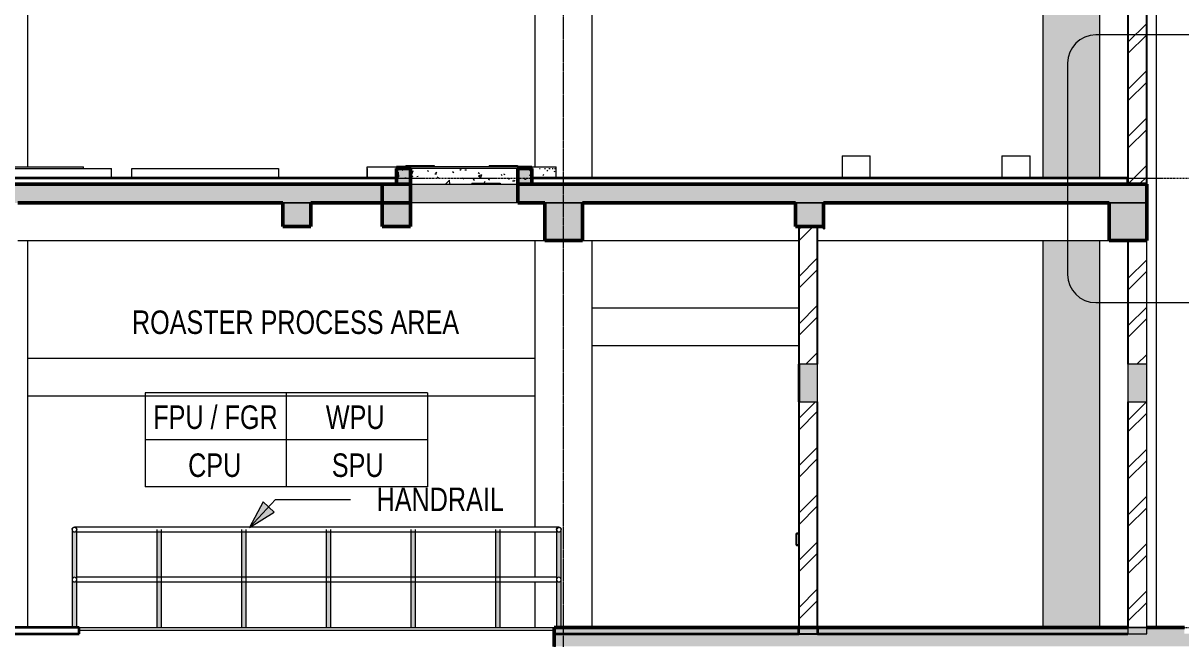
# Model space of a CAD drawing. Header units: millimetres. Extents: x -29259 to 87313, y -139821 to 46728.
# Drawn here: x 35900 to 48207, y -80571 to -74024 of the extents above; entities that cross this region are included whole.
import ezdxf

# ---------------------------------------------------------------- set-up
doc = ezdxf.new("R2010")
doc.units = ezdxf.units.MM
doc.linetypes.add('Centre', pattern=[31.75, 6.35, -4.7625, 15.875, -4.7625])
doc.linetypes.add('Grid Line', pattern=[22.225, 12.7, -3.175, 3.175, -3.175])
for name, color, linetype, lineweight in [('A-ANNO-SYMB', 150, 'Continuous', 9), ('A-AREA-IDEN', 2, 'Continuous', 9), ('A-DETL-GENF', 92, 'Continuous', 9), ('A-DETL-THIN', 151, 'Continuous', 9), ('A-DOOR', 31, 'Continuous', 9), ('A-FLOR', 192, 'Continuous', 9), ('A-FLOR-HRAL', 11, 'Continuous', 9), ('A-FLOR-LEVL', 51, 'Continuous', 9), ('A-FLOR-PATT', 8, 'Continuous', 18), ('A-WALL', 113, 'Continuous', 18), ('A-WALL-PATT', 111, 'Continuous', 18), ('G-ANNO-TEXT', 231, 'Continuous', 9), ('S-BEAM', 12, 'Continuous', 9), ('S-COLS', 52, 'Continuous', 18), ('S-FNDN', 32, 'Continuous', 9), ('S-FSTN', 2, 'Continuous', 9), ('S-GRID', 8, 'Continuous', 9)]:
    doc.layers.add(name, color=color, linetype=linetype, lineweight=lineweight)
doc.styles.add('Century Gothic_2', font='GOTHIC.TTF', dxfattribs={"width": 0.8, "height": 300})
pattern_1 = [(50, (5208.12, 6935), (364.368, -31.878), [38.1, -419.1]), (355, (5208.12, 6935), (-70.486, 382.113), [30.48, -335.28]), (100.451, (5238.5, 6932.34), (293.885, 350.233), [32.38, -356.18]), (46.184, (5208.12, 7036.6), (542.16, -84.086), [57.15, -628.65]), (96.636, (5253.3, 7029.6), (474.805, 494.855), [48.57, -534.27]), (351.184, (5208.1, 7036.6), (474.81, 494.85), [45.72, -502.92]), (21, (5258.92, 7011.2), (303.228, -204.53), [38.1, -419.1]), (326, (5258.92, 7011.2), (123.604, 368.376), [30.48, -335.28]), (71.451, (5284.2, 6994.16), (426.834, 163.843), [32.38, -356.18]), (37.5, (5208.12, 6935), (6.1766, 169.1102), [16.764, -314.452, 16.764, -323.596, -336.55]), (37.5, (5208.12, 6935), (6.1766, 169.1102), [-671.576, 16.764, -319.786]), (7.5, (5208.12, 6935), (133.639, 200.3615), [16.764, -177.292, 16.764, -306.832, -128.27]), (7.5, (5208.12, 6935), (133.639, 200.3615), [-517.652, 16.764, -111.506]), (327.5, (5094.84, 6935), (271.1818, -11.4584), [16.764, -110.236, 16.764, -379.476, -525.78]), (327.5, (5094.84, 6935), (271.1818, -11.4584), [-523.24, 16.764, -509.016]), (317.5, (5044.04, 6935), (296.2585, 50.853), [16.764, -148.336, 16.764, -246.38, -373.38]), (317.5, (5044.04, 6935), (296.2585, 50.853), [-428.244, 16.764, -356.616])]
pattern_2 = [(45, (5208.12, 6935), (-251.447, 251.447), []), (45, (5208.12, 7316), (-251.447, 251.447), [])]
pattern_3 = [(45, (35852.66, -76966.47), (-251.447, 251.447), []), (45, (35852.66, -76585.47), (-251.447, 251.447), [])]

# ---------------------------------------------------------------- blocks, each defined once
blk = doc.blocks.new('FP_77-SECTION BB')
at = {"layer": 'A-WALL', "color": 250, "lineweight": 9}
blk.add_line((10922, 8230), (10922, 8330), dxfattribs=at)
at = {"layer": 'A-WALL-PATT', "color": 254, "lineweight": 9}
for p, q in [((10780, 8258), (10789, 8268)), ((10821, 8313), (10828, 8302)), ((10905, 8296), (10908, 8306))]:
    blk.add_line(p, q, dxfattribs=at)
blk = doc.blocks.new('FP_78-SECTION BB')
at = {"layer": 'A-WALL', "color": 250, "lineweight": 9}
blk.add_line((8912, 8330), (8912, 8230), dxfattribs=at)
blk = doc.blocks.new('Family - 1063693-SECTION BB')
at = {"layer": 'S-FSTN'}
h = blk.add_hatch(dxfattribs=at)
h.set_pattern_fill('FP_7', color=256, style=0, pattern_type=2)
h.set_pattern_definition(pattern_2)
h.paths.add_polyline_path([(10900, 3000), (10910, 3000), (10910, 3450), (10900, 3450), (10900, 3089)])
at = {"layer": 'S-FSTN', "color": 250}
for p, q in [((10910, 3450), (10900, 3450)), ((10900, 3450), (10900, 3000)), ((10910, 3000), (10910, 3450)), ((10900, 3000), (10910, 3000))]:
    blk.add_line(p, q, dxfattribs=at)
blk = doc.blocks.new('Family - 1209452-SECTION BB')
at = {"layer": 'S-FSTN', "color": 250}
for p, q in [((10025, 8175), (10325, 8175)), ((10025, 8175), (10025, 8165)), ((10325, 8165), (10025, 8165)), ((10325, 8175), (10325, 8165))]:
    blk.add_line(p, q, dxfattribs=at)
blk = doc.blocks.new('Family - 1213272-SECTION BB')
at = {"layer": 'S-FSTN', "color": 250}
for p, q in [((13775, 7965), (13775, 7690)), ((13765, 7690), (13765, 7715)), ((13765, 7690), (13775, 7690))]:
    blk.add_line(p, q, dxfattribs=at)
blk = doc.blocks.new('Family - 1227051-SECTION BB')
at = {"layer": 'S-FSTN', "color": 250}
for p, q in [((9324, 8365), (9624, 8365)), ((9324, 8365), (9324, 8355)), ((9624, 8355), (9324, 8355)), ((9624, 8365), (9624, 8355))]:
    blk.add_line(p, q, dxfattribs=at)
blk = doc.blocks.new('Structural Foundations 11 - Structural Foundations 1-1227078-SECTION BB')
at = {"layer": 'S-FNDN', "color": 250}
for p, q in [((9324, 8355), (9319, 8350)), ((9324, 8355), (9624, 8355)), ((9629, 8350), (9624, 8355))]:
    blk.add_line(p, q, dxfattribs=at)
blk = doc.blocks.new('Family - 1227124-SECTION BB')
at = {"layer": 'S-FSTN', "color": 250}
for p, q in [((10209, 8365), (10509, 8365)), ((10209, 8365), (10209, 8355)), ((10509, 8355), (10209, 8355)), ((10509, 8365), (10509, 8355))]:
    blk.add_line(p, q, dxfattribs=at)
blk = doc.blocks.new('Structural Foundations 10 - Structural Foundations 1-1227171-SECTION BB')
at = {"layer": 'S-FNDN', "color": 250}
for p, q in [((10209, 8355), (10204, 8350)), ((10209, 8355), (10509, 8355)), ((10514, 8350), (10509, 8355))]:
    blk.add_line(p, q, dxfattribs=at)
blk = doc.blocks.new('Roaster Building_ST_RVT2022_detached_rvt-2-SECTION BB')
at = {"layer": 'A-FLOR-PATT', "lineweight": 9}
h = blk.add_hatch(color=254, dxfattribs=at)
h.paths.add_polyline_path([(-200, 7965), (538, 7965), (538, 8165), (-200, 8165), (-200, 8157)])
h.paths.add_polyline_path([(5943, 7965), (9373, 7965), (9373, 8165), (4275, 8165), (4275, 7965), (5731, 7965)])
h.paths.add_polyline_path([(1462, 7965), (3325, 7965), (3325, 8165), (1462, 8165), (1462, 8004)])
h.paths.add_polyline_path([(17200, 7965), (17200, 8165), (10514, 8165), (10514, 7965), (16800, 7965)])
blk.add_hatch(color=254, dxfattribs=at).paths.add_polyline_path([(15023, 3250), (17800, 3250), (17800, 3385), (17600, 3385), (17600, 3450), (17200, 3450), (17200, 3385), (17000, 3385), (17000, 3450), (10900, 3450), (10900, 3250), (14179, 3250)])
at = {"layer": 'A-WALL-PATT', "lineweight": 9}
h = blk.add_hatch(dxfattribs=at)
h.set_pattern_fill('FP_9', color=254, style=0, pattern_type=2)
h.set_pattern_definition(pattern_1)
h.paths.add_polyline_path([(9373, 8165), (9373, 8330), (9223, 8330), (9223, 8165), (9322, 8165)])
h = blk.add_hatch(dxfattribs=at)
h.set_pattern_fill('FP_9', color=254, style=0, pattern_type=2)
h.set_pattern_definition(pattern_1)
h.paths.add_polyline_path([(9955, 8165), (10514, 8165), (10514, 8330), (9373, 8330), (9373, 8165), (9849, 8165)])
h = blk.add_hatch(dxfattribs=at)
h.set_pattern_fill('FP_9', color=254, style=0, pattern_type=2)
h.set_pattern_definition(pattern_1)
h.paths.add_polyline_path([(10664, 8165), (10664, 8330), (10514, 8330), (10514, 8165), (10589, 8165)])
at = {"layer": 'S-BEAM', "lineweight": 5}
for points in [[(9110, 7715), (9373, 7715), (9373, 8165), (9073, 8165), (9073, 7715)], [(8315, 7715), (8315, 7965), (8015, 7965), (8015, 7715), (8266, 7715)], [(10800, 7565), (11200, 7565), (11200, 7965), (10800, 7965)], [(13756, 7715), (13765, 7715), (13765, 7965), (13465, 7965), (13465, 7715)], [(16800, 7565), (17200, 7565), (17200, 7965), (16800, 7965)], [(13500, 5850), (13500, 5850), (13500, 6250)]]:
    blk.add_hatch(color=256, dxfattribs=at).paths.add_polyline_path(points)
at = {"layer": 'S-COLS', "lineweight": 5}
h = blk.add_hatch(color=50, dxfattribs=at)
h.paths.add_polyline_path([(16100, 0), (16700, 0), (16700, 2850), (16100, 2850)])
h.paths.add_polyline_path([(16700, 3450), (16700, 7565), (16100, 7565), (16100, 3450)])
h.paths.add_polyline_path([(16700, 8230), (16700, 12135), (16100, 12135), (16100, 8230), (16459, 8230)])
h.paths.add_polyline_path([(16700, 12800), (16700, 13400), (16100, 13400), (16100, 12800)])
at = {"layer": 'A-FLOR', "color": 250}
for p, q in [((13961, 8465), (14261, 8465)), ((13961, 8465), (13961, 8230)), ((14261, 8230), (14261, 8465)), ((15661, 8465), (15961, 8465)), ((15661, 8465), (15661, 8230)), ((15961, 8230), (15961, 8465)), ((4426, 8330), (6195, 8330)), ((6195, 8230), (6195, 8330)), ((6410, 8330), (7970, 8330)), ((6410, 8230), (6410, 8330)), ((7970, 8330), (7970, 8230)), ((9373, 8165), (10514, 8165)), ((8015, 7965), (8315, 7965)), ((10514, 7965), (9373, 7965)), ((10800, 7965), (11200, 7965)), ((13465, 7965), (13765, 7965)), ((16800, 7965), (17200, 7965)), ((5850, 3450), (10900, 3450)), ((10900, 3420), (5850, 3420))]:
    blk.add_line(p, q, dxfattribs=at)
at = {"layer": 'A-FLOR', "color": 90, "lineweight": 35}
for p, q in [((9373, 8165), (4275, 8165)), ((9373, 7965), (9373, 8165)), ((17200, 8165), (10514, 8165)), ((10514, 8165), (10514, 7965)), ((17200, 7965), (17200, 8165)), ((5200, 7965), (8015, 7965)), ((8315, 7965), (9373, 7965)), ((10514, 7965), (10800, 7965)), ((11200, 7965), (13465, 7965)), ((13765, 7965), (16800, 7965)), ((17000, 3450), (10900, 3450)), ((10900, 3450), (10900, 3250)), ((17600, 3450), (17200, 3450))]:
    blk.add_line(p, q, dxfattribs=at)
at = {"layer": 'A-WALL', "color": 130, "lineweight": 25}
for p, q in [((9373, 8330), (9223, 8330)), ((9223, 8330), (9223, 8165)), ((9373, 8165), (9373, 8330)), ((10514, 8330), (10514, 8165)), ((10664, 8330), (10514, 8330)), ((10664, 8165), (10664, 8330)), ((10514, 8165), (10664, 8165))]:
    blk.add_line(p, q, dxfattribs=at)
at = {"layer": 'A-WALL', "color": 250, "lineweight": 9}
for p, q in [((10514, 8330), (9373, 8330)), ((10744, 8330), (10752, 8330)), ((10799, 8330), (10809, 8330)), ((10844, 8330), (10856, 8330)), ((10879, 8330), (10890, 8330)), ((10904, 8330), (10912, 8330)), ((10918, 8330), (10922, 8330)), ((9223, 8165), (9373, 8165)), ((9373, 8165), (10514, 8165))]:
    blk.add_line(p, q, dxfattribs=at)
at = {"layer": 'S-BEAM', "color": 90, "lineweight": 35}
for p, q in [((9223, 8165), (9073, 8165)), ((9073, 8165), (9073, 7715)), ((9373, 7715), (9373, 8165)), ((8015, 7965), (8015, 7715)), ((8315, 7715), (8315, 7965)), ((10800, 7965), (10800, 7565)), ((11200, 7565), (11200, 7965)), ((13465, 7965), (13465, 7715)), ((13765, 7715), (13765, 7965)), ((16800, 7965), (16800, 7565)), ((17200, 7565), (17200, 7965)), ((8015, 7715), (8315, 7715)), ((9073, 7715), (9373, 7715)), ((13465, 7715), (13765, 7715)), ((10800, 7565), (11200, 7565)), ((16800, 7565), (17200, 7565)), ((13500, 6250), (13500, 5850))]:
    blk.add_line(p, q, dxfattribs=at)
at = {"layer": 'S-BEAM', "color": 250}
for p, q in [((9373, 8165), (9223, 8165)), ((8315, 7965), (8015, 7965)), ((10514, 7965), (9373, 7965)), ((11200, 7965), (10800, 7965)), ((13765, 7965), (13465, 7965)), ((17200, 7965), (16800, 7965)), ((5200, 7565), (10800, 7565)), ((11200, 7565), (13500, 7565)), ((13700, 7565), (16800, 7565)), ((11300, 6850), (13500, 6850)), ((11300, 6450), (13500, 6450)), ((5300, 6315), (10700, 6315)), ((5300, 5915), (10700, 5915)), ((10900, 3420), (5850, 3420))]:
    blk.add_line(p, q, dxfattribs=at)
at = {"layer": 'S-COLS', "color": 250, "lineweight": 9}
for p, q in [((5300, 12135), (5300, 8350)), ((10700, 8350), (10700, 12135)), ((11300, 12135), (11300, 8230)), ((16700, 8230), (16700, 12135)), ((17300, 12135), (17300, 3450)), ((5300, 7565), (5300, 3450)), ((10700, 4517), (10700, 7565)), ((11300, 7565), (11300, 3450)), ((16700, 3450), (16700, 7565)), ((10700, 3985), (10700, 4467)), ((10700, 3450), (10700, 3935))]:
    blk.add_line(p, q, dxfattribs=at)
at = {"layer": 'S-COLS', "color": 7}
for p, q in [((16100, 8230), (16100, 12135)), ((16100, 3450), (16100, 7565))]:
    blk.add_line(p, q, dxfattribs=at)
at = {"layer": 'A-WALL', "color": 250, "lineweight": 9}
for name in ['FP_78-SECTION BB', 'FP_77-SECTION BB']:
    blk.add_blockref(name, (0, 0), dxfattribs=at)
at = {"layer": 'S-FNDN', "color": 250, "lineweight": 9}
for name in ['Structural Foundations 11 - Structural Foundations 1-1227078-SECTION BB', 'Structural Foundations 10 - Structural Foundations 1-1227171-SECTION BB']:
    blk.add_blockref(name, (0, 0), dxfattribs=at)
at = {"layer": 'S-FSTN', "color": 250, "lineweight": 9}
for name in ['Family - 1227051-SECTION BB', 'Family - 1227124-SECTION BB', 'Family - 1209452-SECTION BB', 'Family - 1213272-SECTION BB', 'Family - 1063693-SECTION BB']:
    blk.add_blockref(name, (0, 0), dxfattribs=at)
blk = doc.blocks.new('Roaster Building_ST_RVT2022 _SST__rvt-2-SECTION BB')
at = {"layer": 'A-FLOR', "lineweight": 5}
blk.add_hatch(color=50, dxfattribs=at).paths.add_polyline_path([(9373, 7965), (10514, 7965), (10514, 8165), (9373, 8165), (9373, 8004)])
at = {"layer": 'A-FLOR-PATT', "lineweight": 9}
h = blk.add_hatch(color=254, dxfattribs=at)
h.paths.add_polyline_path([(-200, 7965), (538, 7965), (538, 8165), (-200, 8165), (-200, 8157)])
h.paths.add_polyline_path([(5943, 7965), (9373, 7965), (9373, 8165), (4275, 8165), (4275, 7965), (5731, 7965)])
h.paths.add_polyline_path([(1462, 7965), (3325, 7965), (3325, 8165), (1462, 8165), (1462, 8004)])
h.paths.add_polyline_path([(17200, 7965), (17200, 8165), (10514, 8165), (10514, 7965), (16800, 7965)])
blk.add_hatch(color=254, dxfattribs=at).paths.add_polyline_path([(14179, 3250), (17800, 3250), (17800, 3385), (17600, 3385), (17600, 3450), (17200, 3450), (17200, 3385), (17000, 3385), (17000, 3450), (10900, 3450), (10900, 3250), (13756, 3250)])
at = {"layer": 'A-WALL-PATT', "lineweight": 9}
for points in [[(9373, 8165), (9373, 8330), (9223, 8330), (9223, 8165), (9322, 8165)], [(10664, 8165), (10664, 8330), (10514, 8330), (10514, 8165), (10589, 8165)]]:
    blk.add_hatch(color=254, dxfattribs=at).paths.add_polyline_path(points)
at = {"layer": 'S-BEAM', "lineweight": 5}
for points in [[(9110, 7715), (9373, 7715), (9373, 8165), (9073, 8165), (9073, 7715)], [(8315, 7715), (8315, 7965), (8015, 7965), (8015, 7715), (8266, 7715)], [(10800, 7565), (11200, 7565), (11200, 7965), (10800, 7965)], [(13756, 7715), (13765, 7715), (13765, 7965), (13465, 7965), (13465, 7715)], [(16800, 7565), (17200, 7565), (17200, 7965), (16800, 7965)]]:
    blk.add_hatch(color=9, dxfattribs=at).paths.add_polyline_path(points)
at = {"layer": 'A-FLOR', "color": 255, "lineweight": 50}
for p, q in [((9373, 8165), (4275, 8165)), ((9373, 7965), (9373, 8165)), ((17200, 8165), (10514, 8165)), ((10514, 8165), (10514, 7965)), ((17200, 7965), (17200, 8165)), ((5200, 7965), (8015, 7965)), ((8315, 7965), (9373, 7965)), ((10514, 7965), (10800, 7965)), ((11200, 7965), (13465, 7965)), ((13765, 7965), (16800, 7965)), ((17000, 3450), (10900, 3450)), ((10900, 3450), (10900, 3250)), ((17600, 3450), (17200, 3450))]:
    blk.add_line(p, q, dxfattribs=at)
at = {"layer": 'A-FLOR', "color": 7, "lineweight": 18}
for p, q in [((9373, 8165), (10514, 8165)), ((8015, 7965), (8315, 7965)), ((10514, 7965), (9373, 7965)), ((10800, 7965), (11200, 7965)), ((13465, 7965), (13765, 7965)), ((16800, 7965), (17200, 7965))]:
    blk.add_line(p, q, dxfattribs=at)
at = {"layer": 'A-WALL', "color": 255, "lineweight": 50}
for p, q in [((9373, 8330), (9223, 8330)), ((9223, 8330), (9223, 8165)), ((9373, 8165), (9373, 8330)), ((10514, 8330), (10514, 8165)), ((10664, 8330), (10514, 8330)), ((10664, 8165), (10664, 8330)), ((10514, 8165), (10664, 8165))]:
    blk.add_line(p, q, dxfattribs=at)
at = {"layer": 'A-WALL', "color": 7}
blk.add_line((9223, 8165), (9373, 8165), dxfattribs=at)
at = {"layer": 'S-BEAM', "color": 255, "lineweight": 50}
for p, q in [((9223, 8165), (9073, 8165)), ((9073, 8165), (9073, 7715)), ((9373, 7715), (9373, 8165)), ((8015, 7965), (8015, 7715)), ((8315, 7715), (8315, 7965)), ((10800, 7965), (10800, 7565)), ((11200, 7565), (11200, 7965)), ((13465, 7965), (13465, 7715)), ((13765, 7715), (13765, 7965)), ((16800, 7965), (16800, 7565)), ((17200, 7565), (17200, 7965)), ((8015, 7715), (8315, 7715)), ((9073, 7715), (9373, 7715)), ((13465, 7715), (13765, 7715)), ((10800, 7565), (11200, 7565)), ((16800, 7565), (17200, 7565))]:
    blk.add_line(p, q, dxfattribs=at)
at = {"layer": 'S-BEAM', "color": 7, "lineweight": 18}
for p, q in [((9373, 8165), (9223, 8165)), ((8315, 7965), (8015, 7965)), ((11200, 7965), (10800, 7965)), ((13765, 7965), (13465, 7965)), ((17200, 7965), (16800, 7965))]:
    blk.add_line(p, q, dxfattribs=at)
blk = doc.blocks.new('Railing - Dia 50mm-789886-SECTION BB')
at = {"layer": 'A-FLOR-HRAL'}
h = blk.add_hatch(color=256, dxfattribs=at)
h.paths.add_polyline_path([(5825, 3960), (5824, 4489), (5820, 4477), (5806, 4468), (5792, 4468), (5780, 4477), (5775, 4492), (5776, 3963), (5780, 3975), (5794, 3984), (5808, 3984), (5820, 3975), (5825, 3961)])
h.paths.add_polyline_path([(5800, 3450), (5825, 3450), (5824, 3957), (5820, 3945), (5806, 3936), (5792, 3936), (5780, 3945), (5775, 3960), (5776, 3450), (5794, 3450)])
for p, q in [((5775, 4492), (5775, 3450)), ((5825, 3450), (5825, 4492))]:
    blk.add_line(p, q, dxfattribs=at)
blk = doc.blocks.new('Railing - Dia 50mm-V67-SECTION BB')
at = {"layer": 'A-FLOR-HRAL'}
h = blk.add_hatch(color=256, dxfattribs=at)
h.paths.add_polyline_path([(6678, 3450), (6700, 3450), (6700, 3960), (6675, 3935), (6676, 3450)])
h.paths.add_polyline_path([(6700, 3960), (6700, 4492), (6675, 4467), (6676, 3984), (6697, 3963)])
h = blk.add_hatch(color=256, dxfattribs=at)
h.paths.add_polyline_path([(6706, 3450), (6725, 3450), (6724, 3936), (6700, 3960), (6700, 3450)])
h.paths.add_polyline_path([(6700, 3960), (6725, 3985), (6724, 4468), (6700, 4492), (6700, 4164)])
for p, q in [((6675, 4492), (6675, 3450)), ((6725, 3450), (6725, 4492))]:
    blk.add_line(p, q, dxfattribs=at)
blk = doc.blocks.new('Railing - Dia 50mm-V68-SECTION BB')
at = {"layer": 'A-FLOR-HRAL'}
h = blk.add_hatch(color=256, dxfattribs=at)
h.paths.add_polyline_path([(10950, 3450), (10975, 3450), (10974, 3957), (10969, 3945), (10956, 3936), (10942, 3936), (10930, 3945), (10925, 3960), (10926, 3450), (10943, 3450)])
h.paths.add_polyline_path([(10975, 3960), (10974, 4489), (10970, 4477), (10956, 4468), (10942, 4468), (10930, 4477), (10925, 4492), (10926, 3963), (10930, 3975), (10943, 3984), (10958, 3984), (10970, 3975), (10974, 3961)])
for p, q in [((10925, 4492), (10925, 3450)), ((10975, 3450), (10975, 4492))]:
    blk.add_line(p, q, dxfattribs=at)
blk = doc.blocks.new('Railing - Railing-787073-SECTION BB')
at = {"layer": 'A-FLOR-HRAL'}
h = blk.add_hatch(dxfattribs=at)
h.set_pattern_fill('FP_7', color=256, style=0, pattern_type=2)
h.set_pattern_definition(pattern_2)
h.paths.add_polyline_path([(5808, 4468), (5820, 4477), (5825, 4492), (5820, 4506), (5808, 4516), (5792, 4516), (5780, 4506), (5775, 4492), (5780, 4477), (5792, 4468)])
h = blk.add_hatch(dxfattribs=at)
h.set_pattern_fill('FP_7', color=256, style=0, pattern_type=2)
h.set_pattern_definition(pattern_2)
h.paths.add_polyline_path([(10958, 4468), (10970, 4477), (10975, 4492), (10970, 4506), (10958, 4516), (10942, 4516), (10930, 4506), (10925, 4492), (10930, 4477), (10942, 4468)])
for p, q in [((10950, 4517), (5800, 4517)), ((5825, 4467), (10925, 4467)), ((10925, 3985), (5825, 3985)), ((5825, 3935), (10925, 3935))]:
    blk.add_line(p, q, dxfattribs=at)
at = {"layer": 'A-FLOR-HRAL', "lineweight": 18}
for centre, start, end in [((5800, 4492), 0, 180), ((5800, 4492), 180, 360), ((10950, 4492), 0, 180), ((10950, 4492), 180, 0), ((5800, 3960), 0, 180), ((5800, 3960), 180, 0), ((10950, 3960), 0, 180), ((10950, 3960), 180, 0)]:
    blk.add_arc(centre, 25, start, end, dxfattribs=at)
at = {"layer": 'A-FLOR-HRAL'}
for points, knots in [([(5775, 4492), (5775, 4494), (5775, 4497), (5777, 4501), (5778, 4504), (5779, 4505), (5779, 4506)], [-1, -1, -1, -1, -0.9166667, -0.875, -0.8333333, -0.807426, -0.807426, -0.807426, -0.807426]), ([(5780, 4507), (5780, 4507), (5781, 4508), (5783, 4510), (5784, 4511), (5786, 4513), (5787, 4513), (5789, 4514), (5790, 4515), (5791, 4515), (5792, 4515)], [-0.7916667, -0.7916667, -0.7916667, -0.7916667, -0.7708333, -0.75, -0.7083333, -0.6875, -0.6666667, -0.6458333, -0.625, -0.6072307, -0.6072307, -0.6072307, -0.6072307]), ([(5808, 4515), (5809, 4515), (5810, 4515), (5811, 4514), (5813, 4513), (5814, 4513), (5816, 4511), (5817, 4510), (5819, 4508), (5820, 4507), (5820, 4507)], [-0.3927693, -0.3927693, -0.3927693, -0.3927693, -0.375, -0.3541667, -0.3333333, -0.3125, -0.2916667, -0.25, -0.2291667, -0.2083333, -0.2083333, -0.2083333, -0.2083333]), ([(5821, 4506), (5821, 4505), (5822, 4504), (5823, 4501), (5825, 4497), (5825, 4494), (5825, 4492)], [-0.192574, -0.192574, -0.192574, -0.192574, -0.1666667, -0.125, -0.0833333, 0, 0, 0, 0]), ([(10925, 4492), (10925, 4494), (10925, 4497), (10927, 4501), (10928, 4504), (10929, 4505), (10929, 4506)], [0, 0, 0, 0, 0.0833333, 0.125, 0.1666667, 0.192574, 0.192574, 0.192574, 0.192574]), ([(10930, 4507), (10930, 4507), (10931, 4508), (10933, 4510), (10935, 4512), (10937, 4513), (10939, 4514), (10940, 4515), (10941, 4515), (10942, 4515)], [0.2083333, 0.2083333, 0.2083333, 0.2083333, 0.2291667, 0.25, 0.2916667, 0.3333333, 0.3541667, 0.375, 0.3927693, 0.3927693, 0.3927693, 0.3927693]), ([(10958, 4515), (10959, 4515), (10960, 4515), (10961, 4514), (10962, 4513), (10964, 4513), (10966, 4511), (10967, 4510), (10969, 4508), (10969, 4507), (10970, 4507)], [0.6072307, 0.6072307, 0.6072307, 0.6072307, 0.625, 0.6458333, 0.6666667, 0.6875, 0.7083333, 0.75, 0.7708333, 0.7916667, 0.7916667, 0.7916667, 0.7916667]), ([(10970, 4506), (10971, 4505), (10972, 4504), (10973, 4501), (10974, 4497), (10975, 4494), (10975, 4492)], [0.807426, 0.807426, 0.807426, 0.807426, 0.8333333, 0.875, 0.9166667, 1, 1, 1, 1])]:
    blk.add_open_spline(points, degree=3, knots=knots, dxfattribs=at)
for points in [[(5794, 4516), (5794, 4516), (5795, 4516), (5797, 4517), (5798, 4517), (5800, 4517), (5802, 4517), (5803, 4517), (5805, 4516), (5806, 4516), (5806, 4516)], [(10943, 4516), (10944, 4516), (10945, 4516), (10947, 4517), (10948, 4517), (10950, 4517), (10952, 4517), (10953, 4517), (10955, 4516), (10956, 4516), (10956, 4516)]]:
    blk.add_open_spline(points, degree=3, dxfattribs=at)
for name, p in [('Railing - Dia 50mm-789886-SECTION BB', (0, 0)), ('Railing - Dia 50mm-V67-SECTION BB', (0, 0)), ('Railing - Dia 50mm-V67-SECTION BB', (900, 0)), ('Railing - Dia 50mm-V67-SECTION BB', (1800, 0)), ('Railing - Dia 50mm-V67-SECTION BB', (2700, 0)), ('Railing - Dia 50mm-V67-SECTION BB', (3600, 0)), ('Railing - Dia 50mm-V68-SECTION BB', (0, 0))]:
    blk.add_blockref(name, p)
blk = doc.blocks.new('Top Rail Type - Top Rail_Internal_-787143-SECTION BB')
at = {"layer": 'A-FLOR-HRAL'}
for p, q in [((10950, 4517), (5800, 4517)), ((5825, 4467), (10925, 4467))]:
    blk.add_line(p, q, dxfattribs=at)
for centre, start, end in [((5800, 4492), 0, 180), ((5800, 4492), 180, 360), ((10950, 4492), 0, 180), ((10950, 4492), 180, 0)]:
    blk.add_arc(centre, 25, start, end, dxfattribs=at)
for points, knots in [([(5775, 4492), (5775, 4494), (5775, 4497), (5777, 4501), (5778, 4504), (5779, 4505), (5779, 4506)], [-1, -1, -1, -1, -0.9166667, -0.875, -0.8333333, -0.807426, -0.807426, -0.807426, -0.807426]), ([(5780, 4507), (5780, 4507), (5781, 4508), (5783, 4510), (5784, 4511), (5786, 4513), (5787, 4513), (5789, 4514), (5790, 4515), (5791, 4515), (5792, 4515)], [-0.7916667, -0.7916667, -0.7916667, -0.7916667, -0.7708333, -0.75, -0.7083333, -0.6875, -0.6666667, -0.6458333, -0.625, -0.6072307, -0.6072307, -0.6072307, -0.6072307]), ([(5808, 4515), (5809, 4515), (5810, 4515), (5811, 4514), (5813, 4513), (5814, 4513), (5816, 4511), (5817, 4510), (5819, 4508), (5820, 4507), (5820, 4507)], [-0.3927693, -0.3927693, -0.3927693, -0.3927693, -0.375, -0.3541667, -0.3333333, -0.3125, -0.2916667, -0.25, -0.2291667, -0.2083333, -0.2083333, -0.2083333, -0.2083333]), ([(5821, 4506), (5821, 4505), (5822, 4504), (5823, 4501), (5825, 4497), (5825, 4494), (5825, 4492)], [-0.192574, -0.192574, -0.192574, -0.192574, -0.1666667, -0.125, -0.0833333, 0, 0, 0, 0]), ([(10925, 4492), (10925, 4494), (10925, 4497), (10927, 4501), (10928, 4504), (10929, 4505), (10929, 4506)], [0, 0, 0, 0, 0.0833333, 0.125, 0.1666667, 0.192574, 0.192574, 0.192574, 0.192574]), ([(10930, 4507), (10930, 4507), (10931, 4508), (10933, 4510), (10935, 4512), (10937, 4513), (10939, 4514), (10940, 4515), (10941, 4515), (10942, 4515)], [0.2083333, 0.2083333, 0.2083333, 0.2083333, 0.2291667, 0.25, 0.2916667, 0.3333333, 0.3541667, 0.375, 0.3927693, 0.3927693, 0.3927693, 0.3927693]), ([(10958, 4515), (10959, 4515), (10960, 4515), (10961, 4514), (10962, 4513), (10964, 4513), (10966, 4511), (10967, 4510), (10969, 4508), (10969, 4507), (10970, 4507)], [0.6072307, 0.6072307, 0.6072307, 0.6072307, 0.625, 0.6458333, 0.6666667, 0.6875, 0.7083333, 0.75, 0.7708333, 0.7916667, 0.7916667, 0.7916667, 0.7916667]), ([(10970, 4506), (10971, 4505), (10972, 4504), (10973, 4501), (10974, 4497), (10975, 4494), (10975, 4492)], [0.807426, 0.807426, 0.807426, 0.807426, 0.8333333, 0.875, 0.9166667, 1, 1, 1, 1])]:
    blk.add_open_spline(points, degree=3, knots=knots, dxfattribs=at)
for points in [[(5794, 4516), (5794, 4516), (5795, 4516), (5797, 4517), (5798, 4517), (5800, 4517), (5802, 4517), (5803, 4517), (5805, 4516), (5806, 4516), (5806, 4516)], [(10943, 4516), (10944, 4516), (10945, 4516), (10947, 4517), (10948, 4517), (10950, 4517), (10952, 4517), (10953, 4517), (10955, 4516), (10956, 4516), (10956, 4516)]]:
    blk.add_open_spline(points, degree=3, dxfattribs=at)
blk = doc.blocks.new('LTTS_NT_AR_Door-Exterior-Double - 2000 x 3000mm_FSD 03-983790-SECTION BB')
at = {"layer": 'A-DOOR'}
for p, q in [((13469, 4437), (13469, 4338)), ((13479, 4338), (13479, 4437)), ((13500, 4455), (13487, 4455)), ((13500, 4455), (13487, 4455)), ((13487, 4445), (13500, 4445)), ((13487, 4445), (13500, 4445)), ((13500, 4331), (13487, 4331)), ((13500, 4331), (13487, 4331)), ((13487, 4321), (13500, 4321)), ((13487, 4321), (13500, 4321))]:
    blk.add_line(p, q, dxfattribs=at)
at = {"layer": 'A-DOOR', "flags": 128}
for points in [[(13487, 4455), (13486, 4455), (13485, 4455), (13485, 4455), (13484, 4455), (13483, 4454), (13483, 4454), (13482, 4454), (13481, 4454), (13481, 4454), (13480, 4453), (13479, 4453), (13479, 4453), (13478, 4452), (13478, 4452), (13477, 4452), (13476, 4451), (13476, 4451), (13475, 4450), (13475, 4450), (13474, 4449), (13474, 4449), (13473, 4448), (13473, 4448), (13472, 4447), (13472, 4447), (13472, 4446), (13471, 4446), (13471, 4445), (13471, 4444), (13471, 4444), (13470, 4443), (13470, 4442), (13470, 4442), (13470, 4441), (13470, 4440), (13469, 4440), (13469, 4439), (13469, 4438), (13469, 4437), (13469, 4437)], [(13487, 4455), (13486, 4455), (13485, 4455), (13485, 4455), (13484, 4455), (13483, 4454), (13483, 4454), (13482, 4454), (13481, 4454), (13481, 4454), (13480, 4453), (13479, 4453), (13479, 4453), (13478, 4452), (13478, 4452), (13477, 4452), (13476, 4451), (13476, 4451), (13475, 4450), (13475, 4450), (13474, 4449), (13474, 4449), (13473, 4448), (13473, 4448), (13472, 4447), (13472, 4447), (13472, 4446), (13471, 4446), (13471, 4445), (13471, 4444), (13471, 4444), (13470, 4443), (13470, 4442), (13470, 4442), (13470, 4441), (13470, 4440), (13469, 4440), (13469, 4439), (13469, 4438), (13469, 4437), (13469, 4437)], [(13479, 4437), (13479, 4438), (13479, 4438), (13479, 4438), (13479, 4439), (13479, 4439), (13479, 4439), (13479, 4439), (13479, 4440), (13479, 4440), (13479, 4440), (13480, 4441), (13480, 4441), (13480, 4441), (13480, 4442), (13480, 4442), (13480, 4442), (13481, 4442), (13481, 4443), (13481, 4443), (13481, 4443), (13482, 4443), (13482, 4443), (13482, 4444), (13482, 4444), (13483, 4444), (13483, 4444), (13483, 4444), (13483, 4444), (13484, 4445), (13484, 4445), (13484, 4445), (13485, 4445), (13485, 4445), (13485, 4445), (13485, 4445), (13486, 4445), (13486, 4445), (13486, 4445), (13487, 4445), (13487, 4445)], [(13479, 4437), (13479, 4438), (13479, 4438), (13479, 4438), (13479, 4439), (13479, 4439), (13479, 4439), (13479, 4439), (13479, 4440), (13479, 4440), (13479, 4440), (13480, 4441), (13480, 4441), (13480, 4441), (13480, 4442), (13480, 4442), (13480, 4442), (13481, 4442), (13481, 4443), (13481, 4443), (13481, 4443), (13482, 4443), (13482, 4443), (13482, 4444), (13482, 4444), (13483, 4444), (13483, 4444), (13483, 4444), (13483, 4444), (13484, 4445), (13484, 4445), (13484, 4445), (13485, 4445), (13485, 4445), (13485, 4445), (13485, 4445), (13486, 4445), (13486, 4445), (13486, 4445), (13487, 4445), (13487, 4445)], [(13469, 4338), (13469, 4338), (13469, 4337), (13469, 4336), (13470, 4336), (13470, 4335), (13470, 4334), (13470, 4334), (13470, 4333), (13470, 4332), (13471, 4332), (13471, 4331), (13471, 4330), (13472, 4330), (13472, 4329), (13472, 4329), (13473, 4328), (13473, 4328), (13474, 4327), (13474, 4326), (13475, 4326), (13475, 4325), (13476, 4325), (13476, 4325), (13477, 4324), (13477, 4324), (13478, 4323), (13479, 4323), (13479, 4323), (13480, 4322), (13480, 4322), (13481, 4322), (13482, 4322), (13482, 4322), (13483, 4321), (13484, 4321), (13485, 4321), (13485, 4321), (13486, 4321), (13487, 4321), (13487, 4321)], [(13469, 4338), (13469, 4338), (13469, 4337), (13469, 4336), (13470, 4336), (13470, 4335), (13470, 4334), (13470, 4334), (13470, 4333), (13470, 4332), (13471, 4332), (13471, 4331), (13471, 4330), (13472, 4330), (13472, 4329), (13472, 4329), (13473, 4328), (13473, 4328), (13474, 4327), (13474, 4326), (13475, 4326), (13475, 4325), (13476, 4325), (13476, 4325), (13477, 4324), (13477, 4324), (13478, 4323), (13479, 4323), (13479, 4323), (13480, 4322), (13480, 4322), (13481, 4322), (13482, 4322), (13482, 4322), (13483, 4321), (13484, 4321), (13485, 4321), (13485, 4321), (13486, 4321), (13487, 4321), (13487, 4321)], [(13487, 4331), (13486, 4331), (13486, 4331), (13486, 4331), (13486, 4331), (13485, 4331), (13485, 4331), (13485, 4331), (13484, 4331), (13484, 4331), (13484, 4331), (13483, 4331), (13483, 4331), (13483, 4332), (13483, 4332), (13482, 4332), (13482, 4332), (13482, 4332), (13482, 4333), (13481, 4333), (13481, 4333), (13481, 4333), (13481, 4333), (13480, 4334), (13480, 4334), (13480, 4334), (13480, 4334), (13480, 4335), (13480, 4335), (13480, 4335), (13479, 4336), (13479, 4336), (13479, 4336), (13479, 4337), (13479, 4337), (13479, 4337), (13479, 4337), (13479, 4338), (13479, 4338), (13479, 4338), (13479, 4338)], [(13487, 4331), (13486, 4331), (13486, 4331), (13486, 4331), (13486, 4331), (13485, 4331), (13485, 4331), (13485, 4331), (13484, 4331), (13484, 4331), (13484, 4331), (13483, 4331), (13483, 4331), (13483, 4332), (13483, 4332), (13482, 4332), (13482, 4332), (13482, 4332), (13482, 4333), (13481, 4333), (13481, 4333), (13481, 4333), (13481, 4333), (13480, 4334), (13480, 4334), (13480, 4334), (13480, 4334), (13480, 4335), (13480, 4335), (13480, 4335), (13479, 4336), (13479, 4336), (13479, 4336), (13479, 4337), (13479, 4337), (13479, 4337), (13479, 4337), (13479, 4338), (13479, 4338), (13479, 4338)]]:
    blk.add_lwpolyline(points, dxfattribs=at)
blk = doc.blocks.new('LTTS_Finish_Room Tag - Finish Room Tag-672008-SECTION BB')
at = {"layer": 'A-AREA-IDEN'}
for p, q in [((6552, 5947), (6552, 4947)), ((9552, 5947), (6552, 5947)), ((8052, 5947), (8052, 4947)), ((9552, 5947), (9552, 4947)), ((9552, 5447), (6552, 5447)), ((9552, 4947), (6552, 4947))]:
    blk.add_line(p, q, dxfattribs=at)

msp = doc.modelspace()

# ---------------------------------------------------------------- hatches: boundary and pattern name
at = {"layer": 'A-DETL-GENF'}
for points in [[(44344.6, -78051.5), (44344.6, -77651.5), (44144.6, -77651.5), (44144.6, -78051.5)], [(47844.4, -78051.5), (47844.4, -77651.5), (47644.4, -77651.5), (47644.4, -78051.5)]]:
    msp.add_hatch(color=254, dxfattribs=at).paths.add_polyline_path(points)
h = msp.add_hatch(color=254, dxfattribs=at)
h.paths.add_polyline_path([(30674.2, -80651.5), (30844.5, -80651.5), (30844.5, -80451.5), (30444.5, -80451.5), (30444.5, -80651.5), (30463, -80651.5)])
h.paths.add_polyline_path([(47844.4, -80516.5), (47844.4, -80451.5), (47644.4, -80451.5), (47644.4, -80516.5)])
at = {"layer": 'A-WALL-PATT', "lineweight": 9}
h = msp.add_hatch(dxfattribs=at)
h.set_pattern_fill('FP_7', color=256, style=0, pattern_type=2)
h.set_pattern_definition(pattern_3)
h.paths.add_polyline_path([(47844.4, -75736.5), (47844.4, -73271.5), (47644.4, -73271.5), (47644.4, -75736.5)])
h.paths.add_polyline_path([(47844.4, -72871.5), (47844.4, -71766.5), (47644.4, -71766.5), (47644.4, -72871.5)])
h = msp.add_hatch(dxfattribs=at)
h.set_pattern_fill('FP_7', color=256, style=0, pattern_type=2)
h.set_pattern_definition(pattern_3)
h.paths.add_polyline_path([(44344.4, -80516.5), (44344.4, -78051.5), (44144.6, -78051.5), (44144.6, -77651.5), (44344.4, -77651.5), (44344.4, -76186.5), (44144.4, -76186.5), (44144.4, -80516.5)])
h = msp.add_hatch(dxfattribs=at)
h.set_pattern_fill('FP_7', color=256, style=0, pattern_type=2)
h.set_pattern_definition(pattern_3)
h.paths.add_polyline_path([(47644.4, -80451.5), (47844.4, -80451.5), (47844.4, -78051.5), (47644.4, -78051.5), (47644.4, -78201.4)])
h.paths.add_polyline_path([(47644.4, -77651.5), (47844.4, -77651.5), (47844.4, -76336.5), (47644.4, -76336.5)])
at = {"layer": 'G-ANNO-TEXT'}
msp.add_hatch(color=250, dxfattribs=at).paths.add_polyline_path([(38304.2, -79386.9), (38567.8, -79222.7), (38450.5, -79112.9)])

# ---------------------------------------------------------------- linework, layer by layer
at = {"layer": 'A-ANNO-SYMB'}
for p, q in [((48620.3, -74149.7), (47302.4, -74149.7)), ((47002.4, -74449.7), (47002.4, -76695.9)), ((47302.4, -76995.9), (48620.3, -76995.9))]:
    msp.add_line(p, q, dxfattribs=at)
for centre, start, end in [((47302.4, -74449.7), 90, 180), ((47302.4, -76695.9), 180, 270)]:
    msp.add_arc(centre, 300, start, end, dxfattribs=at)
at = {"layer": 'A-DETL-THIN'}
for p, q in [((47844.4, -77651.5), (47844.4, -76336.5)), ((44344.6, -77651.5), (44144.6, -77651.5)), ((44144.6, -77651.5), (44144.6, -78051.5)), ((44344.6, -78051.5), (44344.6, -77651.5)), ((47844.4, -77651.5), (47644.4, -77651.5)), ((47644.4, -77651.5), (47644.4, -78051.5)), ((47844.4, -78051.5), (47844.4, -77651.5)), ((44144.6, -78051.5), (44344.6, -78051.5)), ((47644.4, -78051.5), (47844.4, -78051.5)), ((47844.4, -80451.5), (47844.4, -78051.5)), ((47644.4, -80451.5), (47644.4, -80516.5)), ((47844.4, -80451.5), (47644.4, -80451.5)), ((47844.4, -80516.5), (47844.4, -80451.5)), ((47644.4, -80516.5), (47844.4, -80516.5))]:
    msp.add_line(p, q, dxfattribs=at)
at = {"layer": 'A-FLOR', "lineweight": 35}
for p, q in [((39867.7, -75671.5), (35070.5, -75671.5)), ((39867.7, -75736.5), (39867.7, -75671.5)), ((47644.4, -75671.5), (41308.4, -75671.5)), ((41308.4, -75671.5), (41308.4, -75736.5)), ((47644.4, -75736.5), (47644.4, -75671.5)), ((35070.5, -75736.5), (39867.7, -75736.5)), ((41308.4, -75736.5), (47644.4, -75736.5)), ((36494.5, -80451.5), (34091.3, -80451.5)), ((36494.5, -80516.5), (36494.5, -80451.5)), ((44144.4, -80451.5), (41544.4, -80451.5)), ((41544.4, -80451.5), (41544.4, -80516.5)), ((44144.4, -80516.5), (44144.4, -80451.5)), ((47644.4, -80451.5), (44344.4, -80451.5)), ((44344.4, -80451.5), (44344.4, -80516.5)), ((34091.3, -80516.5), (36494.5, -80516.5)), ((41544.4, -80516.5), (44144.4, -80516.5)), ((44344.4, -80516.5), (47644.4, -80516.5))]:
    msp.add_line(p, q, dxfattribs=at)
at = {"layer": 'A-FLOR-LEVL', "linetype": 'Centre'}
for p, q in [((25670, -75671.5), (54489.9, -75671.5)), ((25670, -80451.5), (54489.9, -80451.5))]:
    msp.add_line(p, q, dxfattribs=at)
at = {"layer": 'A-WALL', "lineweight": 25}
for p, q in [((47644.4, -73271.5), (47644.4, -75736.5)), ((47844.4, -75736.5), (47844.4, -73271.5)), ((39867.7, -75551.5), (39867.7, -75671.5)), ((40017.7, -75551.5), (39867.7, -75551.5)), ((40017.7, -75736.5), (40017.7, -75551.5)), ((41308.4, -75551.5), (41158.4, -75551.5)), ((41158.4, -75551.5), (41158.4, -75736.5)), ((41308.4, -75671.5), (41308.4, -75551.5)), ((39867.7, -75736.5), (40017.7, -75736.5)), ((41158.4, -75736.5), (41308.4, -75736.5)), ((47644.4, -75736.5), (47844.4, -75736.5)), ((44144.4, -76186.5), (44144.4, -80516.5)), ((44344.4, -76186.5), (44144.4, -76186.5)), ((44344.4, -77651.5), (44344.4, -76186.5)), ((47644.4, -76336.5), (47644.4, -77651.5)), ((47844.4, -76336.5), (47644.4, -76336.5)), ((44344.4, -80516.5), (44344.4, -78051.5)), ((47644.4, -78051.5), (47644.4, -80451.5)), ((44144.4, -80516.5), (44344.4, -80516.5))]:
    msp.add_line(p, q, dxfattribs=at)
at = {"layer": 'A-WALL', "lineweight": 9}
for p, q in [((35791.7, -75551.5), (36142.9, -75551.5)), ((36142.9, -75551.5), (36540.7, -75551.5)), ((36540.8, -75571.5), (36540.8, -75551.5)), ((39554.6, -75551.5), (39554.6, -75671.5)), ((41158.4, -75551.5), (40017.7, -75551.5)), ((41566.6, -75671.5), (41566.6, -75551.5)), ((40017.7, -75736.5), (41158.4, -75736.5))]:
    msp.add_line(p, q, dxfattribs=at)
at = {"layer": 'A-WALL', "lineweight": 9, "flags": 128}
for points in [[(39556.1, -75551.5), (39556.1, -75551.5), (39568.1, -75551.5), (39591.9, -75551.5), (39627, -75551.5), (39672.5, -75551.5), (39727.6, -75551.5), (39791, -75551.5), (39861.4, -75551.5), (39867.5, -75551.5)], [(41308.4, -75551.5), (41371.5, -75551.5), (41427.6, -75551.5), (41475.3, -75551.5), (41513.7, -75551.5), (41542.1, -75551.5), (41559.8, -75551.5), (41566.5, -75551.5), (41566.6, -75551.5)]]:
    msp.add_lwpolyline(points, dxfattribs=at)
at = {"layer": 'G-ANNO-TEXT', "color": 250}
for p, q in [((38304.2, -79386.9), (38583.8, -79088)), ((38450.5, -79112.9), (38304.2, -79386.9)), ((38567.8, -79222.7), (38450.5, -79112.9)), ((38583.8, -79088), (39379.7, -79088)), ((38304.2, -79386.9), (38567.8, -79222.7))]:
    msp.add_line(p, q, dxfattribs=at)
at = {"layer": 'S-GRID', "linetype": 'Grid Line'}
msp.add_line((41644.4, -86909.8), (41644.4, -58378.3), dxfattribs=at)

# ---------------------------------------------------------------- block references
at = {"color": 50, "lineweight": 5}
for name in ['Roaster Building_ST_RVT2022_detached_rvt-2-SECTION BB', 'Roaster Building_ST_RVT2022 _SST__rvt-2-SECTION BB']:
    msp.add_blockref(name, (30644.5, -83901.5), dxfattribs=at)
at = {"layer": 'A-AREA-IDEN'}
msp.add_blockref('LTTS_Finish_Room Tag - Finish Room Tag-672008-SECTION BB', (30644.5, -83901.5), dxfattribs=at)
at = {"layer": 'A-DOOR'}
msp.add_blockref('LTTS_NT_AR_Door-Exterior-Double - 2000 x 3000mm_FSD 03-983790-SECTION BB', (30644.5, -83901.5), dxfattribs=at)
at = {"layer": 'A-FLOR-HRAL'}
for name in ['Railing - Railing-787073-SECTION BB', 'Top Rail Type - Top Rail_Internal_-787143-SECTION BB']:
    msp.add_blockref(name, (30644.5, -83901.5), dxfattribs=at)

# ---------------------------------------------------------------- texts
at = {"layer": 'A-AREA-IDEN', "char_height": 250, "attachment_point": 1, "style": 'Century Gothic_2'}
for s, insert, width in [('ROASTER PROCESS AREA', (37056.5, -77079.7), 3969.956), ('FPU / FGR', (37283.1, -78089.4), 1603.375), ('WPU', (39117.5, -78089.4), 750.379), ('CPU', (37653.5, -78599.8), 705.485), ('SPU', (39181.1, -78599.8), 596.455)]:
    msp.add_mtext(s, dxfattribs=dict(at, insert=insert, width=width))
at = {"layer": 'G-ANNO-TEXT', "color": 7, "insert": (39582.9, -78963), "char_height": 250, "width": 1750.886, "attachment_point": 1, "style": 'Century Gothic_2'}
msp.add_mtext(' HANDRAIL', dxfattribs=at)

doc.saveas('drawing.dxf')
